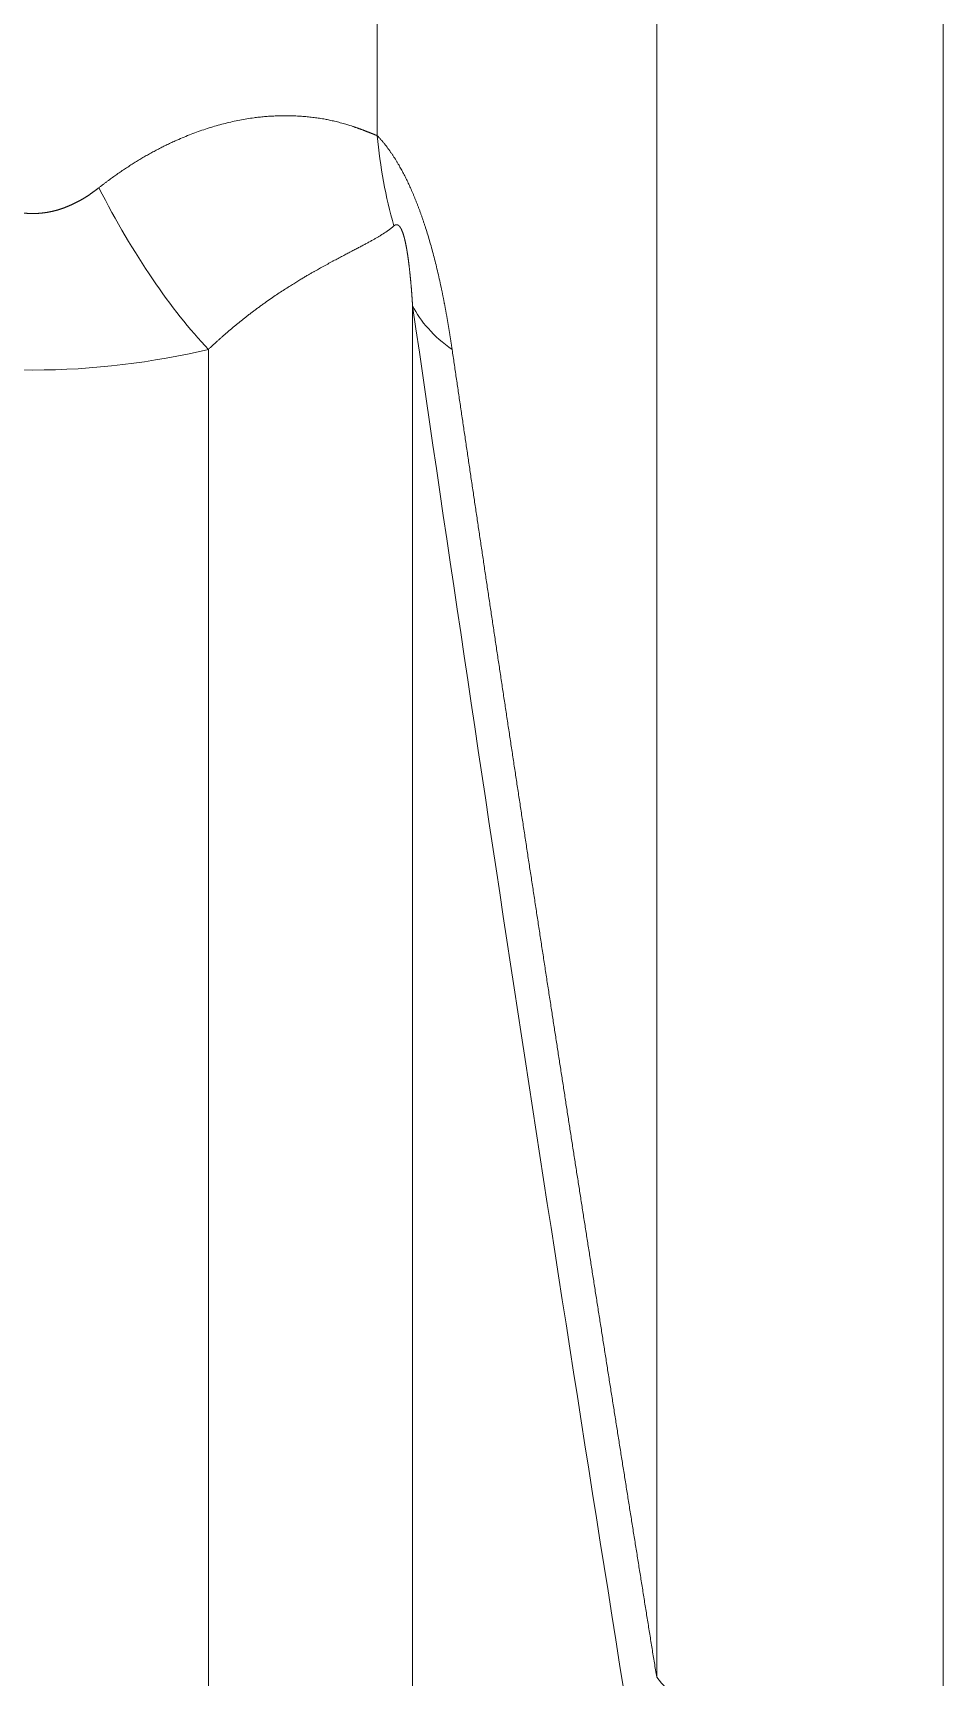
# Model space of a CAD drawing. Header units: millimetres. Extents: x 4664 to 8864, y -38 to 2932.
# Drawn here: x 8193.58 to 8197.38, y 2254.89 to 2261.76 of the extents above; entities that cross this region are included whole.
import ezdxf

# ---------------------------------------------------------------- set-up
doc = ezdxf.new("R2010")
doc.units = ezdxf.units.MM

msp = doc.modelspace()

# ---------------------------------------------------------------- linework, layer by layer
at = {"lineweight": 5}
for p, q in [((8195.0155, 2261.3264), (8195.0155, 2274.0569)), ((8197.3753, 2254.457), (8197.3753, 2271.1336)), ((8196.1807, 2270.7219), (8196.1807, 2254.8945)), ((8195.1627, 2248.5495), (8195.1627, 2260.617)), ((8194.3113, 2260.435), (8194.3113, 2246.9395))]:
    msp.add_line(p, q, dxfattribs=at)
at = {"lineweight": 5, "extrusion": (0, 0, -1)}
for centre, major_axis, ratio, start_param, end_param in [((8197.4047, 2261.9889), (1.8791, 1.814), 0.821454, 3.556043, 3.725522), ((8194.3113, 2262.6969), (-0.6066, 2.5404), 0.373196, 3.710767, 4.129231), ((8197.7168, 2261.0899), (2.5848, 0.3751), 0.347454, 2.797475, 3.029887), ((8204.5565, 2236.4157), (-10.432, 52.5413), 0.095617, 5.077278, 5.209964), ((8197.3753, 2255.1909), (-1.3059, 0), 0.561976, 4.712389, 5.867354)]:
    msp.add_ellipse(centre, major_axis=major_axis, ratio=ratio, start_param=start_param, end_param=end_param, dxfattribs=at)
at = {"lineweight": 5}
for points, knots in [([(8195.0155, 2261.3264), (8195.0148, 2261.3267), (8195.0135, 2261.3272), (8195.0115, 2261.328), (8195.0095, 2261.3289), (8195.0074, 2261.3297), (8195.0053, 2261.3306), (8195.0032, 2261.3315), (8195.001, 2261.3324), (8194.9987, 2261.3333), (8194.9964, 2261.3342), (8194.9941, 2261.3352), (8194.9917, 2261.3361), (8194.9893, 2261.3371), (8194.9868, 2261.3381), (8194.9843, 2261.3391), (8194.9817, 2261.3401), (8194.979, 2261.3412), (8194.9764, 2261.3422), (8194.9736, 2261.3433), (8194.9709, 2261.3443), (8194.968, 2261.3454), (8194.9651, 2261.3465), (8194.9622, 2261.3477), (8194.9592, 2261.3488), (8194.9561, 2261.3499), (8194.953, 2261.3511), (8194.9499, 2261.3523), (8194.9467, 2261.3534), (8194.9434, 2261.3546), (8194.94, 2261.3558), (8194.9366, 2261.357), (8194.9332, 2261.3582), (8194.9297, 2261.3595), (8194.9261, 2261.3607), (8194.9225, 2261.362), (8194.918, 2261.3635), (8194.9111, 2261.3658), (8194.8998, 2261.3695), (8194.8826, 2261.3747), (8194.8651, 2261.3797), (8194.8493, 2261.3838), (8194.8378, 2261.3866), (8194.8269, 2261.3891), (8194.8166, 2261.3914), (8194.8069, 2261.3934), (8194.7931, 2261.396), (8194.7749, 2261.3991), (8194.7518, 2261.4024), (8194.7286, 2261.4051), (8194.7054, 2261.4072), (8194.6822, 2261.4087), (8194.659, 2261.4096), (8194.6359, 2261.4099), (8194.613, 2261.4098), (8194.5902, 2261.409), (8194.5676, 2261.4078), (8194.5453, 2261.4061), (8194.5232, 2261.4039), (8194.4986, 2261.4008), (8194.4715, 2261.3968), (8194.4415, 2261.3914), (8194.4115, 2261.3852), (8194.3814, 2261.3781), (8194.3513, 2261.3701), (8194.3213, 2261.3613), (8194.2913, 2261.3517), (8194.2613, 2261.3412), (8194.2315, 2261.3299), (8194.2018, 2261.3177), (8194.179, 2261.3078), (8194.1629, 2261.3004), (8194.1536, 2261.2961), (8194.1443, 2261.2917), (8194.135, 2261.2872), (8194.1257, 2261.2826), (8194.1165, 2261.278), (8194.1072, 2261.2733), (8194.098, 2261.2684), (8194.0887, 2261.2635), (8194.0795, 2261.2586), (8194.0703, 2261.2535), (8194.0611, 2261.2484), (8194.0519, 2261.2432), (8194.0427, 2261.2379), (8194.0335, 2261.2325), (8194.0244, 2261.227), (8194.0152, 2261.2215), (8194.0061, 2261.2159), (8193.997, 2261.2102), (8193.9879, 2261.2045), (8193.9789, 2261.1986), (8193.9698, 2261.1927), (8193.9608, 2261.1867), (8193.9518, 2261.1807), (8193.9428, 2261.1745), (8193.9338, 2261.1683), (8193.9248, 2261.162), (8193.9159, 2261.1556), (8193.907, 2261.1492), (8193.8981, 2261.1427), (8193.8892, 2261.1361), (8193.8803, 2261.1295), (8193.8715, 2261.1227), (8193.8627, 2261.1159), (8193.8569, 2261.1113), (8193.8539, 2261.109)], [0, 0, 0, 0, 0.002923, 0.005885, 0.008885, 0.011923, 0.015, 0.018115, 0.021269, 0.024462, 0.027693, 0.030962, 0.03427, 0.037617, 0.041002, 0.044426, 0.047888, 0.051389, 0.054929, 0.058507, 0.062124, 0.065779, 0.069473, 0.073206, 0.076978, 0.080788, 0.084637, 0.088524, 0.09245, 0.096415, 0.100419, 0.104461, 0.108542, 0.112662, 0.11682, 0.121017, 0.125253, 0.131964, 0.144587, 0.163125, 0.187577, 0.199806, 0.211305, 0.222072, 0.232109, 0.241416, 0.249991, 0.271442, 0.29252, 0.313226, 0.333562, 0.353529, 0.373126, 0.392356, 0.41122, 0.429718, 0.447853, 0.465625, 0.483036, 0.500087, 0.523263, 0.54634, 0.569323, 0.592215, 0.61502, 0.637742, 0.660386, 0.682956, 0.705455, 0.727888, 0.750259, 0.757324, 0.764392, 0.771462, 0.778536, 0.785612, 0.792692, 0.799775, 0.806862, 0.813952, 0.821046, 0.828144, 0.835246, 0.842352, 0.849463, 0.856578, 0.863697, 0.870821, 0.87795, 0.885084, 0.892223, 0.899367, 0.906516, 0.913671, 0.920831, 0.927998, 0.93517, 0.942347, 0.949531, 0.956722, 0.963918, 0.971121, 0.978331, 0.985547, 0.99277, 1, 1, 1, 1]), ([(8195.3275, 2260.4338), (8195.3272, 2260.4358), (8195.3267, 2260.4398), (8195.3258, 2260.4459), (8195.3249, 2260.4519), (8195.324, 2260.4578), (8195.3231, 2260.4638), (8195.3221, 2260.4697), (8195.3212, 2260.4756), (8195.3203, 2260.4815), (8195.3194, 2260.4874), (8195.3185, 2260.4932), (8195.3176, 2260.499), (8195.3166, 2260.5048), (8195.3157, 2260.5105), (8195.3148, 2260.5163), (8195.3138, 2260.522), (8195.3129, 2260.5277), (8195.3119, 2260.5333), (8195.311, 2260.5389), (8195.3101, 2260.5446), (8195.3091, 2260.5501), (8195.3081, 2260.5557), (8195.3072, 2260.5612), (8195.3062, 2260.5667), (8195.3053, 2260.5722), (8195.3043, 2260.5777), (8195.3033, 2260.5831), (8195.3023, 2260.5885), (8195.3014, 2260.5939), (8195.3004, 2260.5993), (8195.2994, 2260.6046), (8195.2984, 2260.6099), (8195.2974, 2260.6152), (8195.2964, 2260.6204), (8195.2954, 2260.6257), (8195.2944, 2260.6309), (8195.2934, 2260.6361), (8195.2924, 2260.6412), (8195.2914, 2260.6464), (8195.2904, 2260.6515), (8195.2894, 2260.6566), (8195.2884, 2260.6616), (8195.2874, 2260.6666), (8195.2863, 2260.6717), (8195.2853, 2260.6766), (8195.2843, 2260.6816), (8195.2812, 2260.6962), (8195.276, 2260.7204), (8195.2683, 2260.7539), (8195.2604, 2260.7868), (8195.2522, 2260.819), (8195.2438, 2260.8507), (8195.2351, 2260.8818), (8195.2261, 2260.9122), (8195.2186, 2260.9363), (8195.2128, 2260.9544), (8195.2088, 2260.9665), (8195.2047, 2260.9785), (8195.2006, 2260.9904), (8195.1964, 2261.0022), (8195.1922, 2261.0138), (8195.1879, 2261.0254), (8195.1836, 2261.0368), (8195.1792, 2261.0481), (8195.1748, 2261.0592), (8195.1703, 2261.0703), (8195.1642, 2261.085), (8195.1564, 2261.103), (8195.1469, 2261.124), (8195.1373, 2261.1442), (8195.1275, 2261.1637), (8195.1176, 2261.1824), (8195.1099, 2261.1962), (8195.1046, 2261.2054), (8195.1016, 2261.2105), (8195.0985, 2261.2156), (8195.0955, 2261.2206), (8195.0925, 2261.2255), (8195.0894, 2261.2304), (8195.0863, 2261.2352), (8195.0833, 2261.2399), (8195.0802, 2261.2446), (8195.0771, 2261.2493), (8195.0739, 2261.2539), (8195.0708, 2261.2584), (8195.0677, 2261.2629), (8195.0645, 2261.2673), (8195.0613, 2261.2716), (8195.0581, 2261.2759), (8195.0549, 2261.2802), (8195.0517, 2261.2843), (8195.0485, 2261.2885), (8195.0452, 2261.2925), (8195.042, 2261.2965), (8195.0387, 2261.3005), (8195.0354, 2261.3044), (8195.0321, 2261.3082), (8195.0288, 2261.312), (8195.0255, 2261.3157), (8195.0222, 2261.3193), (8195.0188, 2261.3229), (8195.0166, 2261.3253), (8195.0155, 2261.3264)], [0, 0, 0, 0, 0.006106, 0.012183, 0.018228, 0.024244, 0.030229, 0.036184, 0.042109, 0.048003, 0.053868, 0.059703, 0.065508, 0.071283, 0.077029, 0.082745, 0.088431, 0.094087, 0.099715, 0.105312, 0.110881, 0.11642, 0.12193, 0.127411, 0.132863, 0.138286, 0.143681, 0.149046, 0.154383, 0.159691, 0.164971, 0.170222, 0.175445, 0.18064, 0.185806, 0.190945, 0.196055, 0.201138, 0.206193, 0.21122, 0.21622, 0.221192, 0.226137, 0.231054, 0.235945, 0.240808, 0.245645, 0.250455, 0.283613, 0.316093, 0.347936, 0.379188, 0.409895, 0.44011, 0.469883, 0.499271, 0.511435, 0.523541, 0.535594, 0.547601, 0.559566, 0.571495, 0.583395, 0.595272, 0.607131, 0.618978, 0.630821, 0.642664, 0.666634, 0.690432, 0.714114, 0.737738, 0.761363, 0.785047, 0.79207, 0.79911, 0.806169, 0.813246, 0.820344, 0.827464, 0.834606, 0.841774, 0.848967, 0.856186, 0.863434, 0.870712, 0.878019, 0.885358, 0.892731, 0.900137, 0.907578, 0.915055, 0.92257, 0.930123, 0.937715, 0.945348, 0.953023, 0.96074, 0.968501, 0.976307, 0.984158, 0.992055, 1, 1, 1, 1]), ([(8193.8539, 2261.109), (8193.853, 2261.1083), (8193.8512, 2261.1069), (8193.8485, 2261.1048), (8193.8458, 2261.1027), (8193.843, 2261.1006), (8193.8403, 2261.0986), (8193.8376, 2261.0965), (8193.8349, 2261.0945), (8193.8321, 2261.0926), (8193.8294, 2261.0906), (8193.8267, 2261.0886), (8193.824, 2261.0867), (8193.8212, 2261.0848), (8193.8185, 2261.0829), (8193.8158, 2261.0811), (8193.813, 2261.0793), (8193.8103, 2261.0774), (8193.8076, 2261.0757), (8193.8048, 2261.0739), (8193.8021, 2261.0721), (8193.7993, 2261.0704), (8193.7966, 2261.0687), (8193.7939, 2261.067), (8193.7911, 2261.0653), (8193.7884, 2261.0637), (8193.7857, 2261.0621), (8193.7829, 2261.0605), (8193.7802, 2261.0589), (8193.7774, 2261.0574), (8193.7747, 2261.0558), (8193.7719, 2261.0543), (8193.7692, 2261.0528), (8193.7665, 2261.0513), (8193.7637, 2261.0499), (8193.761, 2261.0485), (8193.7582, 2261.0471), (8193.7555, 2261.0457), (8193.7527, 2261.0443), (8193.75, 2261.043), (8193.7472, 2261.0416), (8193.7445, 2261.0403), (8193.7417, 2261.0391), (8193.739, 2261.0378), (8193.7362, 2261.0366), (8193.7335, 2261.0354), (8193.7307, 2261.0342), (8193.728, 2261.033), (8193.7252, 2261.0319), (8193.7225, 2261.0307), (8193.7197, 2261.0296), (8193.717, 2261.0285), (8193.7142, 2261.0275), (8193.7115, 2261.0264), (8193.7087, 2261.0254), (8193.706, 2261.0244), (8193.7032, 2261.0234), (8193.7004, 2261.0225), (8193.6977, 2261.0215), (8193.6949, 2261.0206), (8193.6922, 2261.0197), (8193.6894, 2261.0189), (8193.6867, 2261.018), (8193.6839, 2261.0172), (8193.6811, 2261.0164), (8193.6784, 2261.0156), (8193.6756, 2261.0148), (8193.6729, 2261.0141), (8193.6701, 2261.0134), (8193.6674, 2261.0127), (8193.6646, 2261.012), (8193.6618, 2261.0113), (8193.6591, 2261.0107), (8193.6563, 2261.0101), (8193.6536, 2261.0095), (8193.6508, 2261.0089), (8193.648, 2261.0084), (8193.6453, 2261.0079), (8193.6425, 2261.0074), (8193.6397, 2261.0069), (8193.637, 2261.0064), (8193.6342, 2261.006), (8193.6315, 2261.0056), (8193.6287, 2261.0052), (8193.6259, 2261.0048), (8193.6232, 2261.0044), (8193.6204, 2261.0041), (8193.6176, 2261.0038), (8193.6149, 2261.0035), (8193.6121, 2261.0032), (8193.6093, 2261.003), (8193.6066, 2261.0027), (8193.6038, 2261.0025), (8193.6011, 2261.0024), (8193.5983, 2261.0022), (8193.5955, 2261.0021), (8193.5928, 2261.0019), (8193.59, 2261.0018), (8193.5872, 2261.0018), (8193.5845, 2261.0017), (8193.5817, 2261.0017), (8193.5789, 2261.0017), (8193.5762, 2261.0017), (8193.5734, 2261.0017), (8193.5707, 2261.0018), (8193.5679, 2261.0018), (8193.5651, 2261.0019), (8193.5624, 2261.0021), (8193.5596, 2261.0022), (8193.5568, 2261.0024), (8193.5541, 2261.0025), (8193.5513, 2261.0027), (8193.5485, 2261.003), (8193.5458, 2261.0032), (8193.543, 2261.0035), (8193.5402, 2261.0038), (8193.5375, 2261.0041), (8193.5347, 2261.0044), (8193.532, 2261.0048), (8193.5292, 2261.0052), (8193.5264, 2261.0056), (8193.5237, 2261.006), (8193.5209, 2261.0064), (8193.5181, 2261.0069), (8193.5154, 2261.0074), (8193.5126, 2261.0079), (8193.5099, 2261.0084), (8193.5071, 2261.0089), (8193.5043, 2261.0095), (8193.5016, 2261.0101), (8193.4988, 2261.0107), (8193.4961, 2261.0113), (8193.4933, 2261.012), (8193.4905, 2261.0127), (8193.4878, 2261.0134), (8193.485, 2261.0141), (8193.4823, 2261.0148), (8193.4795, 2261.0156), (8193.4767, 2261.0164), (8193.474, 2261.0172), (8193.4712, 2261.018), (8193.4685, 2261.0189), (8193.4657, 2261.0197), (8193.463, 2261.0206), (8193.4602, 2261.0215), (8193.4574, 2261.0225), (8193.4547, 2261.0234), (8193.4519, 2261.0244), (8193.4492, 2261.0254), (8193.4464, 2261.0264), (8193.4437, 2261.0275), (8193.4409, 2261.0285), (8193.4382, 2261.0296), (8193.4354, 2261.0307), (8193.4327, 2261.0319), (8193.4299, 2261.033), (8193.4271, 2261.0342), (8193.4244, 2261.0354), (8193.4216, 2261.0366), (8193.4189, 2261.0378), (8193.4161, 2261.0391), (8193.4134, 2261.0403), (8193.4107, 2261.0416), (8193.4079, 2261.043), (8193.4052, 2261.0443), (8193.4024, 2261.0457), (8193.3997, 2261.0471), (8193.3969, 2261.0485), (8193.3942, 2261.0499), (8193.3914, 2261.0513), (8193.3887, 2261.0528), (8193.3859, 2261.0543), (8193.3832, 2261.0558), (8193.3805, 2261.0574), (8193.3777, 2261.0589), (8193.375, 2261.0605), (8193.3722, 2261.0621), (8193.3695, 2261.0637), (8193.3668, 2261.0653), (8193.364, 2261.067), (8193.3613, 2261.0687), (8193.3585, 2261.0704), (8193.3558, 2261.0721), (8193.3531, 2261.0739), (8193.3503, 2261.0757), (8193.3476, 2261.0774), (8193.3449, 2261.0793), (8193.3421, 2261.0811), (8193.3394, 2261.0829), (8193.3367, 2261.0848), (8193.3339, 2261.0867), (8193.3312, 2261.0886), (8193.3285, 2261.0906), (8193.3257, 2261.0926), (8193.323, 2261.0945), (8193.3203, 2261.0965), (8193.3176, 2261.0986), (8193.3148, 2261.1006), (8193.3121, 2261.1027), (8193.3094, 2261.1048), (8193.3067, 2261.1069), (8193.3049, 2261.1083), (8193.304, 2261.109)], [0, 0, 0, 0, 0.006346, 0.012656, 0.018931, 0.025171, 0.031376, 0.037546, 0.043682, 0.049784, 0.055851, 0.061885, 0.067884, 0.07385, 0.079783, 0.085682, 0.091549, 0.097382, 0.103183, 0.108951, 0.114688, 0.120392, 0.126065, 0.131705, 0.137315, 0.142894, 0.148441, 0.153958, 0.159445, 0.164901, 0.170328, 0.175724, 0.181092, 0.18643, 0.19174, 0.197021, 0.202273, 0.207498, 0.212694, 0.217864, 0.223006, 0.228121, 0.233209, 0.238272, 0.243308, 0.248319, 0.253304, 0.258264, 0.2632, 0.268111, 0.272999, 0.277863, 0.282703, 0.28752, 0.292315, 0.297088, 0.301839, 0.306568, 0.311276, 0.315964, 0.320631, 0.325279, 0.329906, 0.334515, 0.339105, 0.343677, 0.348231, 0.352768, 0.357287, 0.36179, 0.366277, 0.370749, 0.375205, 0.379646, 0.384073, 0.388486, 0.392886, 0.397273, 0.401648, 0.406011, 0.410362, 0.414703, 0.419033, 0.423353, 0.427663, 0.431965, 0.436258, 0.440543, 0.444821, 0.449093, 0.453357, 0.457616, 0.46187, 0.466119, 0.470363, 0.474604, 0.478841, 0.483076, 0.487309, 0.49154, 0.49577, 0.5, 0.50423, 0.50846, 0.512691, 0.516924, 0.521159, 0.525396, 0.529637, 0.533881, 0.53813, 0.542384, 0.546643, 0.550907, 0.555179, 0.559457, 0.563742, 0.568035, 0.572337, 0.576647, 0.580967, 0.585297, 0.589638, 0.593989, 0.598352, 0.602727, 0.607114, 0.611514, 0.615927, 0.620354, 0.624795, 0.629251, 0.633723, 0.63821, 0.642713, 0.647232, 0.651769, 0.656323, 0.660895, 0.665485, 0.670094, 0.674721, 0.679369, 0.684036, 0.688724, 0.693432, 0.698161, 0.702912, 0.707685, 0.71248, 0.717297, 0.722137, 0.727001, 0.731889, 0.7368, 0.741736, 0.746696, 0.751681, 0.756692, 0.761728, 0.766791, 0.771879, 0.776994, 0.782136, 0.787306, 0.792502, 0.797727, 0.802979, 0.80826, 0.81357, 0.818908, 0.824276, 0.829672, 0.835099, 0.840555, 0.846042, 0.851559, 0.857106, 0.862685, 0.868295, 0.873935, 0.879608, 0.885312, 0.891049, 0.896817, 0.902618, 0.908451, 0.914318, 0.920217, 0.92615, 0.932116, 0.938115, 0.944149, 0.950216, 0.956318, 0.962454, 0.968624, 0.974829, 0.981069, 0.987344, 0.993654, 1, 1, 1, 1]), ([(8194.3113, 2260.435), (8194.3126, 2260.4363), (8194.3154, 2260.4389), (8194.3195, 2260.4427), (8194.3236, 2260.4467), (8194.3278, 2260.4506), (8194.3321, 2260.4546), (8194.3365, 2260.4586), (8194.3408, 2260.4627), (8194.3453, 2260.4667), (8194.3498, 2260.4708), (8194.3544, 2260.4749), (8194.359, 2260.4791), (8194.3637, 2260.4833), (8194.3684, 2260.4875), (8194.3732, 2260.4917), (8194.378, 2260.4959), (8194.3829, 2260.5002), (8194.3879, 2260.5045), (8194.3929, 2260.5088), (8194.3979, 2260.5131), (8194.403, 2260.5175), (8194.4082, 2260.5219), (8194.4134, 2260.5262), (8194.4187, 2260.5306), (8194.424, 2260.5351), (8194.4294, 2260.5395), (8194.4348, 2260.5439), (8194.4403, 2260.5484), (8194.4459, 2260.5529), (8194.4515, 2260.5573), (8194.4571, 2260.5618), (8194.4628, 2260.5663), (8194.4685, 2260.5708), (8194.4743, 2260.5753), (8194.4802, 2260.5799), (8194.486, 2260.5844), (8194.492, 2260.5889), (8194.498, 2260.5935), (8194.504, 2260.598), (8194.5101, 2260.6025), (8194.5162, 2260.6071), (8194.5223, 2260.6116), (8194.5286, 2260.6161), (8194.5348, 2260.6207), (8194.5411, 2260.6252), (8194.5475, 2260.6297), (8194.5599, 2260.6385), (8194.5779, 2260.651), (8194.6009, 2260.6666), (8194.6225, 2260.6809), (8194.6429, 2260.694), (8194.6619, 2260.706), (8194.6796, 2260.717), (8194.6961, 2260.727), (8194.7113, 2260.7361), (8194.7253, 2260.7443), (8194.7381, 2260.7517), (8194.7498, 2260.7584), (8194.7603, 2260.7643), (8194.7697, 2260.7696), (8194.7794, 2260.775), (8194.7895, 2260.7806), (8194.8005, 2260.7867), (8194.8112, 2260.7925), (8194.8216, 2260.7982), (8194.8319, 2260.8037), (8194.8419, 2260.8091), (8194.8517, 2260.8143), (8194.8612, 2260.8194), (8194.8706, 2260.8243), (8194.8797, 2260.8291), (8194.8886, 2260.8338), (8194.8973, 2260.8383), (8194.9057, 2260.8428), (8194.914, 2260.8471), (8194.9221, 2260.8513), (8194.9299, 2260.8555), (8194.9376, 2260.8595), (8194.945, 2260.8634), (8194.9523, 2260.8672), (8194.9593, 2260.871), (8194.9662, 2260.8747), (8194.9729, 2260.8783), (8194.9793, 2260.8818), (8194.9857, 2260.8852), (8194.9918, 2260.8886), (8194.9977, 2260.892), (8195.0035, 2260.8952), (8195.0091, 2260.8984), (8195.0146, 2260.9016), (8195.0199, 2260.9047), (8195.025, 2260.9078), (8195.0299, 2260.9108), (8195.0348, 2260.9138), (8195.0394, 2260.9167), (8195.0439, 2260.9196), (8195.0483, 2260.9225), (8195.0525, 2260.9254), (8195.0566, 2260.9282), (8195.0605, 2260.931), (8195.0644, 2260.9338), (8195.0681, 2260.9365), (8195.0716, 2260.9392), (8195.075, 2260.942), (8195.0784, 2260.9447), (8195.0816, 2260.9473), (8195.0836, 2260.9491), (8195.0847, 2260.95)], [0, 0, 0, 0, 0.004199, 0.008453, 0.012763, 0.017127, 0.021547, 0.026022, 0.030552, 0.035137, 0.039778, 0.044473, 0.049224, 0.05403, 0.058891, 0.063807, 0.068779, 0.073806, 0.078888, 0.084025, 0.089217, 0.094465, 0.099767, 0.105125, 0.110538, 0.116006, 0.12153, 0.127108, 0.132742, 0.138431, 0.144175, 0.149975, 0.15583, 0.161739, 0.167704, 0.173725, 0.1798, 0.185931, 0.192116, 0.198357, 0.204653, 0.211005, 0.217411, 0.223873, 0.23039, 0.236962, 0.24359, 0.250272, 0.275938, 0.300401, 0.323659, 0.345713, 0.366564, 0.386211, 0.404655, 0.421894, 0.43793, 0.452762, 0.46639, 0.478815, 0.490035, 0.500052, 0.513641, 0.527108, 0.540455, 0.553679, 0.566783, 0.579765, 0.592627, 0.605367, 0.617986, 0.630483, 0.64286, 0.655116, 0.66725, 0.679264, 0.691156, 0.702928, 0.714578, 0.726108, 0.737517, 0.748805, 0.759972, 0.771018, 0.781944, 0.792749, 0.803433, 0.813997, 0.824439, 0.834762, 0.844964, 0.855045, 0.865006, 0.874846, 0.884566, 0.894166, 0.903645, 0.913005, 0.922244, 0.931363, 0.940362, 0.949241, 0.958, 0.96664, 0.975159, 0.983559, 0.991839, 1, 1, 1, 1]), ([(8195.0847, 2260.95), (8195.0849, 2260.9502), (8195.0852, 2260.9505), (8195.0858, 2260.951), (8195.0864, 2260.9515), (8195.087, 2260.9519), (8195.0876, 2260.9523), (8195.0882, 2260.9527), (8195.0888, 2260.953), (8195.0894, 2260.9534), (8195.0899, 2260.9536), (8195.0905, 2260.9539), (8195.0911, 2260.9542), (8195.0917, 2260.9544), (8195.0922, 2260.9545), (8195.0928, 2260.9547), (8195.0934, 2260.9548), (8195.094, 2260.9549), (8195.0945, 2260.955), (8195.0951, 2260.9551), (8195.0957, 2260.9551), (8195.0962, 2260.9551), (8195.0968, 2260.955), (8195.0973, 2260.955), (8195.0979, 2260.9549), (8195.0985, 2260.9548), (8195.099, 2260.9546), (8195.0996, 2260.9544), (8195.1001, 2260.9542), (8195.1007, 2260.954), (8195.1012, 2260.9538), (8195.1018, 2260.9535), (8195.1023, 2260.9532), (8195.1028, 2260.9528), (8195.1034, 2260.9525), (8195.1039, 2260.9521), (8195.1045, 2260.9517), (8195.105, 2260.9512), (8195.1055, 2260.9508), (8195.1061, 2260.9503), (8195.1066, 2260.9497), (8195.1071, 2260.9492), (8195.1076, 2260.9486), (8195.1082, 2260.948), (8195.1087, 2260.9474), (8195.1092, 2260.9467), (8195.1097, 2260.946), (8195.1103, 2260.9453), (8195.1108, 2260.9446), (8195.1113, 2260.9438), (8195.1118, 2260.943), (8195.1123, 2260.9422), (8195.1128, 2260.9413), (8195.1133, 2260.9404), (8195.1138, 2260.9395), (8195.1143, 2260.9386), (8195.1149, 2260.9376), (8195.1154, 2260.9366), (8195.1159, 2260.9356), (8195.1164, 2260.9346), (8195.1168, 2260.9335), (8195.1173, 2260.9324), (8195.1178, 2260.9313), (8195.1183, 2260.9301), (8195.1188, 2260.929), (8195.1193, 2260.9278), (8195.1198, 2260.9265), (8195.1203, 2260.9253), (8195.1208, 2260.924), (8195.1212, 2260.9227), (8195.1217, 2260.9213), (8195.1222, 2260.9199), (8195.1227, 2260.9185), (8195.1231, 2260.9171), (8195.1236, 2260.9157), (8195.1241, 2260.9142), (8195.1246, 2260.9127), (8195.125, 2260.9112), (8195.1255, 2260.9096), (8195.1259, 2260.908), (8195.1264, 2260.9064), (8195.1269, 2260.9048), (8195.1273, 2260.9031), (8195.1278, 2260.9014), (8195.1282, 2260.8997), (8195.1287, 2260.8979), (8195.1291, 2260.8961), (8195.1296, 2260.8943), (8195.13, 2260.8925), (8195.1305, 2260.8907), (8195.1309, 2260.8888), (8195.1314, 2260.8869), (8195.1318, 2260.8849), (8195.1322, 2260.883), (8195.1327, 2260.881), (8195.1331, 2260.8789), (8195.1335, 2260.8769), (8195.134, 2260.8748), (8195.1344, 2260.8727), (8195.1348, 2260.8706), (8195.1353, 2260.8684), (8195.1357, 2260.8663), (8195.1361, 2260.864), (8195.1365, 2260.8618), (8195.1369, 2260.8595), (8195.1373, 2260.8573), (8195.1378, 2260.8549), (8195.1382, 2260.8526), (8195.1386, 2260.8502), (8195.139, 2260.8478), (8195.1394, 2260.8454), (8195.1398, 2260.8429), (8195.1402, 2260.8405), (8195.1406, 2260.8379), (8195.141, 2260.8354), (8195.1414, 2260.8329), (8195.1418, 2260.8303), (8195.1422, 2260.8276), (8195.1426, 2260.825), (8195.143, 2260.8223), (8195.1434, 2260.8196), (8195.1438, 2260.8169), (8195.1441, 2260.8142), (8195.1445, 2260.8114), (8195.1449, 2260.8086), (8195.1453, 2260.8057), (8195.1457, 2260.8029), (8195.146, 2260.8), (8195.1464, 2260.7971), (8195.1468, 2260.7941), (8195.1471, 2260.7912), (8195.1475, 2260.7882), (8195.1479, 2260.7852), (8195.1482, 2260.7821), (8195.1486, 2260.779), (8195.149, 2260.7759), (8195.1493, 2260.7728), (8195.1497, 2260.7696), (8195.15, 2260.7665), (8195.1504, 2260.7633), (8195.1507, 2260.76), (8195.1511, 2260.7568), (8195.1514, 2260.7535), (8195.1518, 2260.7501), (8195.1521, 2260.7468), (8195.1525, 2260.7434), (8195.1528, 2260.74), (8195.1531, 2260.7366), (8195.1535, 2260.7331), (8195.1538, 2260.7297), (8195.1542, 2260.7262), (8195.1545, 2260.7226), (8195.1548, 2260.7191), (8195.1551, 2260.7155), (8195.1555, 2260.7119), (8195.1558, 2260.7082), (8195.1561, 2260.7045), (8195.1564, 2260.7008), (8195.1567, 2260.6971), (8195.1571, 2260.6934), (8195.1574, 2260.6896), (8195.1577, 2260.6858), (8195.158, 2260.682), (8195.1583, 2260.6781), (8195.1586, 2260.6742), (8195.1589, 2260.6703), (8195.1592, 2260.6664), (8195.1595, 2260.6624), (8195.1598, 2260.6584), (8195.1601, 2260.6544), (8195.1604, 2260.6503), (8195.1607, 2260.6463), (8195.161, 2260.6422), (8195.1613, 2260.638), (8195.1615, 2260.6339), (8195.1618, 2260.6297), (8195.1621, 2260.6255), (8195.1624, 2260.6212), (8195.1626, 2260.6184), (8195.1627, 2260.617)], [0, 0, 0, 0, 0.006052, 0.012014, 0.017888, 0.023673, 0.02937, 0.034978, 0.040499, 0.045932, 0.051278, 0.056537, 0.06171, 0.066797, 0.071799, 0.076715, 0.081547, 0.086294, 0.090958, 0.095539, 0.100037, 0.104453, 0.108788, 0.113043, 0.117217, 0.121312, 0.125329, 0.129268, 0.133131, 0.136918, 0.140631, 0.14427, 0.147836, 0.151331, 0.154757, 0.158114, 0.161403, 0.164627, 0.167788, 0.170886, 0.173923, 0.176903, 0.179826, 0.182695, 0.185512, 0.18828, 0.191001, 0.193678, 0.196314, 0.198912, 0.201475, 0.204007, 0.20651, 0.208988, 0.211445, 0.213884, 0.21631, 0.218726, 0.221136, 0.223544, 0.225954, 0.228369, 0.230795, 0.233233, 0.23569, 0.238167, 0.240669, 0.243199, 0.245761, 0.248358, 0.250992, 0.253668, 0.256387, 0.259153, 0.261969, 0.264836, 0.267757, 0.270734, 0.273769, 0.276865, 0.280023, 0.283245, 0.286532, 0.289886, 0.293309, 0.296801, 0.300365, 0.304001, 0.307711, 0.311495, 0.315355, 0.319291, 0.323305, 0.327398, 0.331569, 0.33582, 0.340152, 0.344565, 0.34906, 0.353638, 0.358299, 0.363043, 0.367871, 0.372785, 0.377783, 0.382867, 0.388036, 0.393292, 0.398635, 0.404065, 0.409583, 0.415188, 0.420881, 0.426663, 0.432533, 0.438492, 0.444541, 0.450678, 0.456906, 0.463224, 0.469631, 0.476129, 0.482718, 0.489397, 0.496167, 0.503028, 0.509981, 0.517025, 0.52416, 0.531387, 0.538707, 0.546118, 0.553621, 0.561217, 0.568905, 0.576685, 0.584558, 0.592524, 0.600583, 0.608735, 0.61698, 0.625318, 0.633749, 0.642274, 0.650892, 0.659604, 0.668409, 0.677308, 0.686301, 0.695388, 0.704568, 0.713843, 0.723212, 0.732674, 0.742231, 0.751883, 0.761628, 0.771468, 0.781403, 0.791432, 0.801555, 0.811773, 0.822086, 0.832493, 0.842995, 0.853592, 0.864284, 0.875071, 0.885953, 0.896929, 0.908001, 0.919168, 0.93043, 0.941787, 0.953239, 0.964786, 0.976429, 0.988167, 1, 1, 1, 1]), ([(8192.8466, 2260.435), (8193.0767, 2260.38), (8193.3278, 2260.3484), (8193.8309, 2260.3485), (8194.0814, 2260.3801), (8194.3113, 2260.435)], [0, 0, 0, 0, 0.5, 0.5, 1, 1, 1, 1]), ([(8196.1807, 2254.8945), (8196.1791, 2254.9044), (8196.1759, 2254.9243), (8196.1711, 2254.9541), (8196.1663, 2254.9838), (8196.1615, 2255.0136), (8196.1567, 2255.0433), (8196.152, 2255.0731), (8196.1472, 2255.1028), (8196.1424, 2255.1325), (8196.1377, 2255.1622), (8196.1329, 2255.1919), (8196.1282, 2255.2215), (8196.1234, 2255.2512), (8196.1187, 2255.2808), (8196.1139, 2255.3104), (8196.1092, 2255.34), (8196.1045, 2255.3696), (8196.0998, 2255.3992), (8196.095, 2255.4287), (8196.0903, 2255.4582), (8196.0856, 2255.4878), (8196.0809, 2255.5173), (8196.0762, 2255.5468), (8196.0715, 2255.5762), (8196.0668, 2255.6057), (8196.0621, 2255.6352), (8196.0574, 2255.6646), (8196.0528, 2255.694), (8196.0481, 2255.7234), (8196.0434, 2255.7528), (8196.0388, 2255.7822), (8196.0341, 2255.8115), (8196.0294, 2255.8409), (8196.0248, 2255.8702), (8196.0202, 2255.8995), (8196.0155, 2255.9288), (8196.0109, 2255.9581), (8196.0062, 2255.9873), (8196.0016, 2256.0166), (8195.997, 2256.0458), (8195.9924, 2256.075), (8195.9878, 2256.1042), (8195.9831, 2256.1334), (8195.9785, 2256.1626), (8195.9739, 2256.1918), (8195.9693, 2256.2209), (8195.9647, 2256.25), (8195.9602, 2256.2791), (8195.9556, 2256.3082), (8195.951, 2256.3373), (8195.9464, 2256.3664), (8195.9419, 2256.3954), (8195.9373, 2256.4245), (8195.9327, 2256.4535), (8195.9282, 2256.4825), (8195.9236, 2256.5115), (8195.9191, 2256.5404), (8195.9145, 2256.5694), (8195.91, 2256.5983), (8195.9055, 2256.6273), (8195.9009, 2256.6562), (8195.8964, 2256.6851), (8195.8919, 2256.7139), (8195.8874, 2256.7428), (8195.8829, 2256.7716), (8195.8784, 2256.8005), (8195.8738, 2256.8293), (8195.8694, 2256.8581), (8195.8649, 2256.8869), (8195.8604, 2256.9156), (8195.8559, 2256.9444), (8195.8514, 2256.9731), (8195.8469, 2257.0018), (8195.8425, 2257.0306), (8195.838, 2257.0592), (8195.8335, 2257.0879), (8195.8291, 2257.1166), (8195.8246, 2257.1452), (8195.8202, 2257.1738), (8195.8157, 2257.2025), (8195.8113, 2257.231), (8195.8069, 2257.2596), (8195.8024, 2257.2882), (8195.798, 2257.3167), (8195.7936, 2257.3453), (8195.7892, 2257.3738), (8195.7848, 2257.4023), (8195.7803, 2257.4308), (8195.7759, 2257.4592), (8195.7715, 2257.4877), (8195.7672, 2257.5161), (8195.7628, 2257.5445), (8195.7584, 2257.5729), (8195.754, 2257.6013), (8195.7496, 2257.6297), (8195.7453, 2257.6581), (8195.7392, 2257.6974), (8195.7314, 2257.7477), (8195.722, 2257.8089), (8195.7126, 2257.87), (8195.7033, 2257.9311), (8195.6939, 2257.9921), (8195.6846, 2258.0531), (8195.6753, 2258.114), (8195.666, 2258.1748), (8195.6567, 2258.2355), (8195.6474, 2258.2962), (8195.6382, 2258.3568), (8195.629, 2258.4173), (8195.6198, 2258.4778), (8195.6106, 2258.5382), (8195.6015, 2258.5985), (8195.5923, 2258.6587), (8195.5832, 2258.7189), (8195.5741, 2258.7791), (8195.565, 2258.8391), (8195.556, 2258.8991), (8195.5469, 2258.959), (8195.5379, 2259.0188), (8195.5289, 2259.0786), (8195.5199, 2259.1383), (8195.511, 2259.1979), (8195.5021, 2259.2575), (8195.4931, 2259.317), (8195.4842, 2259.3764), (8195.4754, 2259.4357), (8195.4665, 2259.495), (8195.4577, 2259.5542), (8195.4489, 2259.6134), (8195.4401, 2259.6724), (8195.4313, 2259.7314), (8195.4225, 2259.7903), (8195.4138, 2259.8492), (8195.4051, 2259.908), (8195.3964, 2259.9667), (8195.3877, 2260.0253), (8195.3791, 2260.0839), (8195.3704, 2260.1424), (8195.3618, 2260.2008), (8195.3532, 2260.2591), (8195.3446, 2260.3174), (8195.3361, 2260.3756), (8195.3304, 2260.4144), (8195.3275, 2260.4338)], [0, 0, 0, 0, 0.0053, 0.010597, 0.015893, 0.021187, 0.026479, 0.031769, 0.037057, 0.042343, 0.047628, 0.05291, 0.05819, 0.063469, 0.068745, 0.07402, 0.079292, 0.084563, 0.089831, 0.095098, 0.100363, 0.105626, 0.110887, 0.116146, 0.121403, 0.126658, 0.131911, 0.137162, 0.142411, 0.147658, 0.152904, 0.158147, 0.163388, 0.168628, 0.173865, 0.179101, 0.184334, 0.189566, 0.194795, 0.200023, 0.205248, 0.210472, 0.215694, 0.220914, 0.226131, 0.231347, 0.236561, 0.241773, 0.246983, 0.252191, 0.257397, 0.262601, 0.267803, 0.273003, 0.278201, 0.283397, 0.288591, 0.293783, 0.298974, 0.304162, 0.309348, 0.314532, 0.319714, 0.324895, 0.330073, 0.335249, 0.340424, 0.345596, 0.350766, 0.355934, 0.361101, 0.366265, 0.371428, 0.376588, 0.381746, 0.386903, 0.392057, 0.397209, 0.40236, 0.407508, 0.412655, 0.417799, 0.422941, 0.428082, 0.43322, 0.438357, 0.443491, 0.448623, 0.453754, 0.458882, 0.464008, 0.469133, 0.474255, 0.479375, 0.484494, 0.48961, 0.494724, 0.499837, 0.510895, 0.521944, 0.532986, 0.54402, 0.555045, 0.566062, 0.577071, 0.588072, 0.599065, 0.61005, 0.621026, 0.631995, 0.642955, 0.653907, 0.66485, 0.675786, 0.686713, 0.697632, 0.708543, 0.719446, 0.73034, 0.741226, 0.752104, 0.762974, 0.773835, 0.784688, 0.795533, 0.806369, 0.817197, 0.828017, 0.838829, 0.849632, 0.860427, 0.871214, 0.881992, 0.892762, 0.903523, 0.914276, 0.925021, 0.935758, 0.946486, 0.957205, 0.967917, 0.978619, 0.989314, 1, 1, 1, 1])]:
    msp.add_open_spline(points, degree=3, knots=knots, dxfattribs=at)

doc.saveas('drawing.dxf')
